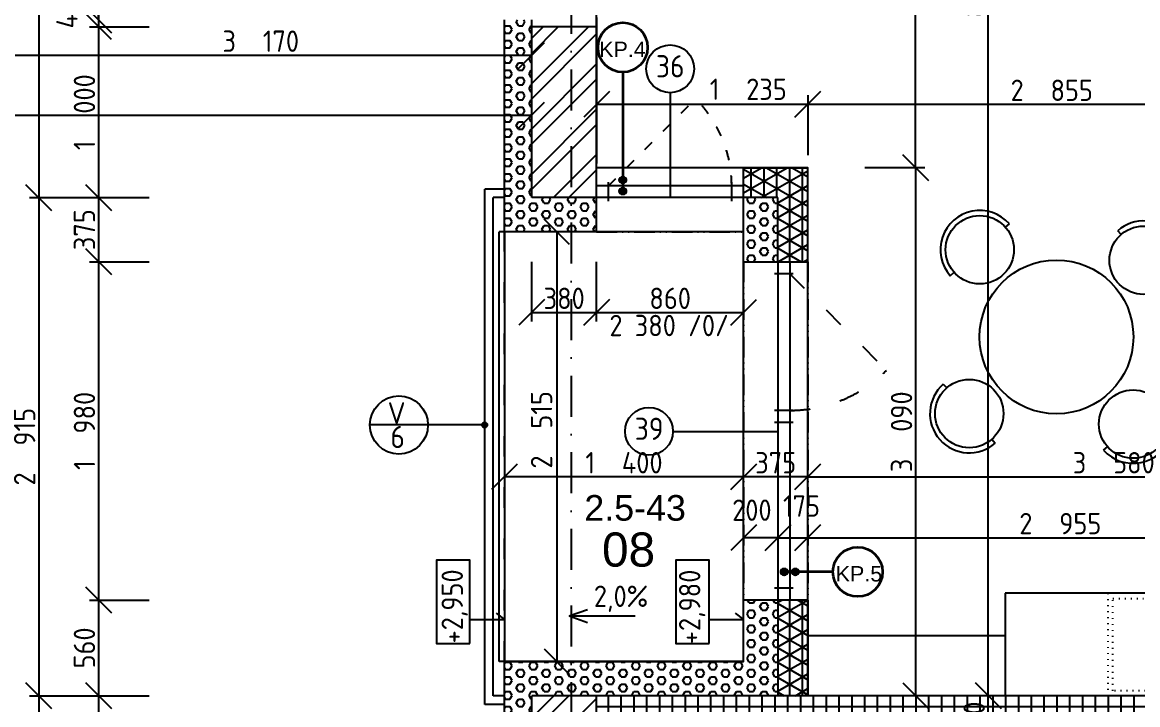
# Model space of a CAD drawing. Extents: x 4511820 to 5180432, y -1526536 to -944957.
# Drawn here: x 5139622 to 5146148, y -1219006 to -1215013 of the extents above; entities that cross this region are included whole.
import ezdxf

# ---------------------------------------------------------------- set-up
doc = ezdxf.new("R2010")
doc.units = 0
doc.header["$MEASUREMENT"] = 0
for name, pattern in [('ACAD_ISO03W100', [30, 12, -18]), ('ACAD_ISO07W100', [3.5, 0.5, -3]), ('ACAD_ISO12W100', [22, 12, -3, 0.5, -3, 0.5, -3]), ('BODKOCIARKOVANA_3', [5.6, 3, -1.3, 0, -1.3])]:
    doc.linetypes.add(name, pattern=pattern)
doc.layers.get('0').update_dxf_attribs({"linetype": 'CONTINUOUS'})
doc.layers.get('Defpoints').update_dxf_attribs({"color": 61, "linetype": 'CONTINUOUS'})
for name, color, linetype in [('KÓTY', 4, 'CONTINUOUS'), ('MÚRY', 1, 'CONTINUOUS'), ('OKNÁ', 143, 'CONTINUOUS'), ('osi', 253, 'CONTINUOUS'), ('Plochy', 41, 'CONTINUOUS'), ('POPIS', 7, 'CONTINUOUS'), ('POZEMOK', 7, 'CONTINUOUS'), ('TENKÁ', 7, 'CONTINUOUS'), ('ZARIADENIE', 47, 'CONTINUOUS'), ('ZARIADENIE1', 145, 'CONTINUOUS'), ('ŠRAFY', 82, 'CONTINUOUS')]:
    doc.layers.add(name, color=color, linetype=linetype)
doc.layers.add('preklady', color=74, linetype='CONTINUOUS', lineweight=35)
doc.styles.add('ARIAL', font='arial.ttf')
doc.styles.add('STYLE1', font='isocp.shx')
doc.dimstyles.new('STANDARD-50', dxfattribs={"dimtxt": 125, "dimasz": 150, "dimexe": 10, "dimexo": 200, "dimgap": 20, "dimtad": 1, "dimdsep": 46, "dimlunit": 6, "dimtxsty": 'STYLE1', "dimblk1": 'OBLIQUE', "dimblk2": 'OBLIQUE', "dimsah": 1, "dimcen": 2.5, "dimse1": 1, "dimse2": 1, "dimadec": 0, "dimazin": 0, "dimtfac": 1, "dimtmove": 1, "dimatfit": 3, "dimldrblk": 'OBLIQUE', "dimfxl": 1, "dimtolj": 1, "dimtzin": 0, "dimarcsym": 0})
pattern_1 = [(45, (584112, 2493.08), (-132.5825215, 132.5825215), []), (45, (584200.39, 2493.08), (-132.5825215, 132.5825215), [])]
pattern_2 = [(90, (584112, -89070.035), (-75, 5e-15), []), (150, (584112, -89070.035), (-37.5, -64.9519053), []), (210, (584112, -89070.035), (37.5, -64.9519053), [])]
pattern_3 = [(0, (0, -89070.035), (0, 43.3012702), [25, -50]), (120, (0, -89070.035), (-37.5, -21.6506351), [25, -50]), (60, (25, -89070.035), (-37.5, 21.6506351), [25, -50])]

# ---------------------------------------------------------------- blocks, each defined once
blk = doc.blocks.new('_OBLIQUE')
at = {"color": 0, "linetype": 'ByBlock'}
blk.add_line((-0.5, -0.5), (0.5, 0.5), dxfattribs=at)
blk = doc.blocks.new('*D13686')
at = {"layer": 'Defpoints', "color": 0}
for p in [(5142602.5, -1213579.2), (5140068.5, -1214999.2), (5142602.5, -1214999.2)]:
    blk.add_point(p, dxfattribs=at)
at = {"layer": 'KÓTY', "color": 0, "lineweight": -2}
blk.add_line((5140068.5, -1213579.2), (5140068.5, -1214999.2), dxfattribs=at)
at = {"layer": 'KÓTY', "color": 0, "linetype": 'ByBlock', "lineweight": -2, "xscale": 150, "yscale": 150, "zscale": 150}
for p, rotation in [((5140068.5, -1213579.2), 90), ((5140068.5, -1214999.2), 270)]:
    blk.add_blockref('_OBLIQUE', p, dxfattribs=dict(at, rotation=rotation))
at = {"layer": 'KÓTY', "color": 0, "insert": (5139986, -1214289.2), "char_height": 125, "attachment_point": 5, "rotation": 90, "style": 'STYLE1'}
blk.add_mtext('\\A1;1ﾠ420', dxfattribs=at)
blk = doc.blocks.new('*D13687')
at = {"layer": 'Defpoints', "color": 0}
for p in [(5140068.5, -1215039.2), (5142602.5, -1214999.2), (5142602.5, -1215039.2)]:
    blk.add_point(p, dxfattribs=at)
at = {"layer": 'KÓTY', "color": 0, "lineweight": -2}
for p, q in [((5140068.5, -1214999.2), (5140068.5, -1214849.2)), ((5140068.5, -1214999.2), (5140068.5, -1215039.2)), ((5140068.5, -1215039.2), (5140068.5, -1215189.2))]:
    blk.add_line(p, q, dxfattribs=at)
at = {"layer": 'KÓTY', "color": 0, "linetype": 'ByBlock', "lineweight": -2, "xscale": 150, "yscale": 150, "zscale": 150}
for p, rotation in [((5140068.5, -1214999.2), 270), ((5140068.5, -1215039.2), 90)]:
    blk.add_blockref('_OBLIQUE', p, dxfattribs=dict(at, rotation=rotation))
at = {"layer": 'KÓTY', "color": 0, "insert": (5139883.5, -1214968.5), "char_height": 125, "attachment_point": 5, "rotation": 90, "style": 'STYLE1'}
blk.add_mtext('\\A1;40', dxfattribs=at)
blk = doc.blocks.new('*D13688')
at = {"layer": 'Defpoints', "color": 0}
for p in [(5142602.5, -1215039.2), (5140068.5, -1216039.2), (5142602.5, -1216039.2)]:
    blk.add_point(p, dxfattribs=at)
at = {"layer": 'KÓTY', "color": 0, "lineweight": -2}
blk.add_line((5140068.5, -1215039.2), (5140068.5, -1216039.2), dxfattribs=at)
at = {"layer": 'KÓTY', "color": 0, "linetype": 'ByBlock', "lineweight": -2, "xscale": 150, "yscale": 150, "zscale": 150}
for p, rotation in [((5140068.5, -1215039.2), 90), ((5140068.5, -1216039.2), 270)]:
    blk.add_blockref('_OBLIQUE', p, dxfattribs=dict(at, rotation=rotation))
at = {"layer": 'KÓTY', "color": 0, "insert": (5139986, -1215539.2), "char_height": 125, "attachment_point": 5, "rotation": 90, "style": 'STYLE1'}
blk.add_mtext('\\A1;1ﾠ000', dxfattribs=at)
blk = doc.blocks.new('*D13690')
at = {"layer": 'Defpoints', "color": 0}
for p in [(5142602.5, -1218954.2), (5140068.5, -1219954.2), (5142602.5, -1219954.2)]:
    blk.add_point(p, dxfattribs=at)
at = {"layer": 'KÓTY', "color": 0, "lineweight": -2}
blk.add_line((5140068.5, -1218954.2), (5140068.5, -1219954.2), dxfattribs=at)
at = {"layer": 'KÓTY', "color": 0, "linetype": 'ByBlock', "lineweight": -2, "xscale": 150, "yscale": 150, "zscale": 150}
for p, rotation in [((5140068.5, -1218954.2), 90), ((5140068.5, -1219954.2), 270)]:
    blk.add_blockref('_OBLIQUE', p, dxfattribs=dict(at, rotation=rotation))
at = {"layer": 'KÓTY', "color": 0, "insert": (5139986, -1219454.2), "char_height": 125, "attachment_point": 5, "rotation": 90, "style": 'STYLE1'}
blk.add_mtext('\\A1;1ﾠ000', dxfattribs=at)
blk = doc.blocks.new('*D13700')
at = {"layer": 'Defpoints', "color": 0}
for p in [(5139082.5, -1212914.2), (5139368.5, -1225624.2), (5142092.5, -1225624.2)]:
    blk.add_point(p, dxfattribs=at)
at = {"layer": 'KÓTY', "color": 0, "lineweight": -2}
blk.add_line((5139368.5, -1212914.2), (5139368.5, -1225624.2), dxfattribs=at)
at = {"layer": 'KÓTY', "color": 0, "linetype": 'ByBlock', "lineweight": -2, "xscale": 150, "yscale": 150, "zscale": 150}
for p, rotation in [((5139368.5, -1212914.2), 90), ((5139368.5, -1225624.2), 270)]:
    blk.add_blockref('_OBLIQUE', p, dxfattribs=dict(at, rotation=rotation))
at = {"layer": 'KÓTY', "color": 0, "insert": (5139286, -1219269.2), "char_height": 125, "attachment_point": 5, "rotation": 90, "style": 'STYLE1'}
blk.add_mtext('\\A1;12ﾠ710', dxfattribs=at)
blk = doc.blocks.new('*D13701')
at = {"layer": 'Defpoints', "color": 0}
for p in [(5142602.5, -1212914.2), (5139718.5, -1216039.2), (5142602.5, -1216039.2)]:
    blk.add_point(p, dxfattribs=at)
at = {"layer": 'KÓTY', "color": 0, "lineweight": -2}
blk.add_line((5139718.5, -1212914.2), (5139718.5, -1216039.2), dxfattribs=at)
at = {"layer": 'KÓTY', "color": 0, "linetype": 'ByBlock', "lineweight": -2, "xscale": 150, "yscale": 150, "zscale": 150}
for p, rotation in [((5139718.5, -1212914.2), 90), ((5139718.5, -1216039.2), 270)]:
    blk.add_blockref('_OBLIQUE', p, dxfattribs=dict(at, rotation=rotation))
at = {"layer": 'KÓTY', "color": 0, "insert": (5139636, -1214476.7), "char_height": 125, "attachment_point": 5, "rotation": 90, "style": 'STYLE1'}
blk.add_mtext('\\A1;3ﾠ125', dxfattribs=at)
blk = doc.blocks.new('*D13702')
at = {"layer": 'Defpoints', "color": 0}
for p in [(5142602.5, -1216039.2), (5139718.5, -1218954.2), (5142602.5, -1218954.2)]:
    blk.add_point(p, dxfattribs=at)
at = {"layer": 'KÓTY', "color": 0, "lineweight": -2}
blk.add_line((5139718.5, -1216039.2), (5139718.5, -1218954.2), dxfattribs=at)
at = {"layer": 'KÓTY', "color": 0, "linetype": 'ByBlock', "lineweight": -2, "xscale": 150, "yscale": 150, "zscale": 150}
for p, rotation in [((5139718.5, -1216039.2), 90), ((5139718.5, -1218954.2), 270)]:
    blk.add_blockref('_OBLIQUE', p, dxfattribs=dict(at, rotation=rotation))
at = {"layer": 'KÓTY', "color": 0, "insert": (5139636, -1217496.7), "char_height": 125, "attachment_point": 5, "rotation": 90, "style": 'STYLE1'}
blk.add_mtext('\\A1;2ﾠ915', dxfattribs=at)
blk = doc.blocks.new('*D13703')
at = {"layer": 'Defpoints', "color": 0}
for p in [(5142602.5, -1218954.2), (5139718.5, -1222454.2), (5142602.5, -1222454.2)]:
    blk.add_point(p, dxfattribs=at)
at = {"layer": 'KÓTY', "color": 0, "lineweight": -2}
blk.add_line((5139718.5, -1218954.2), (5139718.5, -1222454.2), dxfattribs=at)
at = {"layer": 'KÓTY', "color": 0, "linetype": 'ByBlock', "lineweight": -2, "xscale": 150, "yscale": 150, "zscale": 150}
for p, rotation in [((5139718.5, -1218954.2), 90), ((5139718.5, -1222454.2), 270)]:
    blk.add_blockref('_OBLIQUE', p, dxfattribs=dict(at, rotation=rotation))
at = {"layer": 'KÓTY', "color": 0, "insert": (5139636, -1220704.2), "char_height": 125, "attachment_point": 5, "rotation": 90, "style": 'STYLE1'}
blk.add_mtext('\\A1;3ﾠ500', dxfattribs=at)
blk = doc.blocks.new('*D13735')
at = {"layer": 'Defpoints', "color": 0}
for p in [(5109612.5, -1211368.2), (5142602.5, -1212808.2), (5142602.5, -1215556.2)]:
    blk.add_point(p, dxfattribs=at)
at = {"layer": 'KÓTY', "color": 0, "lineweight": -2}
blk.add_line((5109612.5, -1215556.2), (5142602.5, -1215556.2), dxfattribs=at)
at = {"layer": 'KÓTY', "color": 0, "linetype": 'ByBlock', "lineweight": -2, "xscale": 150, "yscale": 150, "zscale": 150, "rotation": 180}
blk.add_blockref('_OBLIQUE', (5109612.5, -1215556.2), dxfattribs=at)
at = {"layer": 'KÓTY', "color": 0, "linetype": 'ByBlock', "lineweight": -2, "xscale": 150, "yscale": 150, "zscale": 150}
blk.add_blockref('_OBLIQUE', (5142602.5, -1215556.2), dxfattribs=at)
at = {"layer": 'KÓTY', "color": 0, "insert": (5126107.5, -1215473.6), "char_height": 125, "attachment_point": 5, "style": 'STYLE1'}
blk.add_mtext('\\A1;32ﾠ990', dxfattribs=at)
blk = doc.blocks.new('*D13739')
at = {"layer": 'Defpoints', "color": 0}
for p in [(5139432.5, -1212618.2), (5142602.5, -1212808.2), (5142602.5, -1215206.2)]:
    blk.add_point(p, dxfattribs=at)
at = {"layer": 'KÓTY', "color": 0, "lineweight": -2}
blk.add_line((5139432.5, -1215206.2), (5142602.5, -1215206.2), dxfattribs=at)
at = {"layer": 'KÓTY', "color": 0, "linetype": 'ByBlock', "lineweight": -2, "xscale": 150, "yscale": 150, "zscale": 150, "rotation": 180}
blk.add_blockref('_OBLIQUE', (5139432.5, -1215206.2), dxfattribs=at)
at = {"layer": 'KÓTY', "color": 0, "linetype": 'ByBlock', "lineweight": -2, "xscale": 150, "yscale": 150, "zscale": 150}
blk.add_blockref('_OBLIQUE', (5142602.5, -1215206.2), dxfattribs=at)
at = {"layer": 'KÓTY', "color": 0, "insert": (5141017.5, -1215123.6), "char_height": 125, "attachment_point": 5, "style": 'STYLE1'}
blk.add_mtext('\\A1;3ﾠ170', dxfattribs=at)
blk = doc.blocks.new('stol kruh')
at = {"layer": 'ZARIADENIE', "ltscale": 0.25}
for p, q in [((4441014, -1342243.9), (4441036.5, -1342224.1)), ((4441690.1, -1342287.3), (4441670.3, -1342264.8)), ((4440690.9, -1342527.6), (4440713.4, -1342507.8)), ((4441974.3, -1342610), (4441954.5, -1342587.5)), ((4440650.1, -1343161.8), (4440670, -1343184.3)), ((4441910.8, -1343263.8), (4441933.3, -1343244)), ((4440934.3, -1343484.5), (4440954.1, -1343507)), ((4441588.1, -1343548), (4441610.6, -1343528.2))]:
    blk.add_line(p, q, dxfattribs=at)
for centre, radius in [((4440863.7, -1342375.8), 200), ((4441822.3, -1342437.4), 200), ((4441312.2, -1342885.9), 450), ((4440802.1, -1343334.4), 200), ((4441760.7, -1343396), 200)]:
    blk.add_circle(centre, radius, dxfattribs=at)
for centre, start, end in [((4440863.7, -1342375.8), 41.28281, 221.28281), ((4441822.3, -1342437.4), 311.3675, 131.3675), ((4440802.1, -1343334.4), 131.3675, 311.3675), ((4441760.7, -1343396), 221.3675, 41.3675)]:
    blk.add_arc(centre, 230, start, end, dxfattribs=at)
blk = doc.blocks.new('*D28410')
at = {"layer": 'Defpoints', "color": 0}
for p in [(5145273.5, -1218954.2), (5145273.5, -1218954.2), (5145273.5, -1219254.2)]:
    blk.add_point(p, dxfattribs=at)
at = {"layer": 'KÓTY', "color": 0, "lineweight": -2}
blk.add_line((5145273.5, -1219254.2), (5145273.5, -1218954.2), dxfattribs=at)
at = {"layer": 'KÓTY', "color": 0, "linetype": 'ByBlock', "lineweight": -2, "xscale": 150, "yscale": 150, "zscale": 150}
for p, rotation in [((5145273.5, -1218954.2), 90), ((5145273.5, -1219254.2), 270)]:
    blk.add_blockref('_OBLIQUE', p, dxfattribs=dict(at, rotation=rotation))
at = {"layer": 'KÓTY', "color": 0, "insert": (5145191, -1219104.2), "char_height": 125, "attachment_point": 5, "rotation": 90, "style": 'STYLE1'}
blk.add_mtext('\\A1;300', dxfattribs=at)
blk = doc.blocks.new('*D28411')
at = {"layer": 'Defpoints', "color": 0}
for p in [(5145273.5, -1210534.2), (5145273.5, -1210534.2), (5145273.5, -1218954.2)]:
    blk.add_point(p, dxfattribs=at)
at = {"layer": 'KÓTY', "color": 0, "lineweight": -2}
blk.add_line((5145273.5, -1218954.2), (5145273.5, -1210534.2), dxfattribs=at)
at = {"layer": 'KÓTY', "color": 0, "linetype": 'ByBlock', "lineweight": -2, "xscale": 150, "yscale": 150, "zscale": 150}
for p, rotation in [((5145273.5, -1210534.2), 90), ((5145273.5, -1218954.2), 270)]:
    blk.add_blockref('_OBLIQUE', p, dxfattribs=dict(at, rotation=rotation))
at = {"layer": 'KÓTY', "color": 0, "insert": (5145191, -1214744.2), "char_height": 125, "attachment_point": 5, "rotation": 90, "style": 'STYLE1'}
blk.add_mtext('\\A1;8ﾠ420', dxfattribs=at)
blk = doc.blocks.new('*D28412')
at = {"layer": 'Defpoints', "color": 0}
for p in [(5144217.5, -1215864.2), (5144217.5, -1218954.2), (5144848.5, -1218954.2)]:
    blk.add_point(p, dxfattribs=at)
at = {"layer": 'KÓTY', "color": 0, "lineweight": -2}
blk.add_line((5144848.5, -1215864.2), (5144848.5, -1218954.2), dxfattribs=at)
at = {"layer": 'KÓTY', "color": 0, "linetype": 'ByBlock', "lineweight": -2, "xscale": 150, "yscale": 150, "zscale": 150}
for p, rotation in [((5144848.5, -1215864.2), 90), ((5144848.5, -1218954.2), 270)]:
    blk.add_blockref('_OBLIQUE', p, dxfattribs=dict(at, rotation=rotation))
at = {"layer": 'KÓTY', "color": 0, "insert": (5144766, -1217409.2), "char_height": 125, "attachment_point": 5, "rotation": 90, "style": 'STYLE1'}
blk.add_mtext('\\A1;3ﾠ090', dxfattribs=at)
blk = doc.blocks.new('*D28430')
at = {"layer": 'Defpoints', "color": 0}
for p in [(5144217.5, -1212834.2), (5144848.5, -1212834.2), (5144217.5, -1215864.2)]:
    blk.add_point(p, dxfattribs=at)
at = {"layer": 'KÓTY', "color": 0, "lineweight": -2}
blk.add_line((5144848.5, -1215864.2), (5144848.5, -1212834.2), dxfattribs=at)
at = {"layer": 'KÓTY', "color": 0, "linetype": 'ByBlock', "lineweight": -2, "xscale": 150, "yscale": 150, "zscale": 150}
for p, rotation in [((5144848.5, -1212834.2), 90), ((5144848.5, -1215864.2), 270)]:
    blk.add_blockref('_OBLIQUE', p, dxfattribs=dict(at, rotation=rotation))
at = {"layer": 'KÓTY', "color": 0, "insert": (5144766, -1214349.2), "char_height": 125, "attachment_point": 5, "rotation": 90, "style": 'STYLE1'}
blk.add_mtext('\\A1;3ﾠ030', dxfattribs=at)
blk = doc.blocks.new('*D28558')
at = {"layer": 'Defpoints', "color": 0}
for p in [(5144217.5, -1218029), (5144042.5, -1218954.2), (5144217.5, -1218954.2)]:
    blk.add_point(p, dxfattribs=at)
at = {"layer": 'KÓTY', "color": 0, "lineweight": -2}
blk.add_line((5144042.5, -1218029), (5144217.5, -1218029), dxfattribs=at)
at = {"layer": 'KÓTY', "color": 0, "linetype": 'ByBlock', "lineweight": -2, "xscale": 150, "yscale": 150, "zscale": 150, "rotation": 180}
blk.add_blockref('_OBLIQUE', (5144042.5, -1218029), dxfattribs=at)
at = {"layer": 'KÓTY', "color": 0, "linetype": 'ByBlock', "lineweight": -2, "xscale": 150, "yscale": 150, "zscale": 150}
blk.add_blockref('_OBLIQUE', (5144217.5, -1218029), dxfattribs=at)
at = {"layer": 'KÓTY', "color": 0, "insert": (5144180.8, -1217844), "char_height": 125, "attachment_point": 5, "style": 'STYLE1'}
blk.add_mtext('\\A1;175', dxfattribs=at)
blk = doc.blocks.new('*D28559')
at = {"layer": 'Defpoints', "color": 0}
for p in [(5147172.5, -1218029), (5147172.5, -1218354.2), (5144217.5, -1218954.2)]:
    blk.add_point(p, dxfattribs=at)
at = {"layer": 'KÓTY', "color": 0, "lineweight": -2}
blk.add_line((5144217.5, -1218029), (5147172.5, -1218029), dxfattribs=at)
at = {"layer": 'KÓTY', "color": 0, "linetype": 'ByBlock', "lineweight": -2, "xscale": 150, "yscale": 150, "zscale": 150, "rotation": 180}
blk.add_blockref('_OBLIQUE', (5144217.5, -1218029), dxfattribs=at)
at = {"layer": 'KÓTY', "color": 0, "linetype": 'ByBlock', "lineweight": -2, "xscale": 150, "yscale": 150, "zscale": 150}
blk.add_blockref('_OBLIQUE', (5147172.5, -1218029), dxfattribs=at)
at = {"layer": 'KÓTY', "color": 0, "insert": (5145695, -1217946.5), "char_height": 125, "attachment_point": 5, "style": 'STYLE1'}
blk.add_mtext('\\A1;2ﾠ955', dxfattribs=at)
blk = doc.blocks.new('*D28574')
at = {"layer": 'Defpoints', "color": 0}
for p in [(5144217.5, -1215493.5), (5144217.5, -1215839.2), (5147072.5, -1215839.2)]:
    blk.add_point(p, dxfattribs=at)
at = {"layer": 'KÓTY', "color": 0, "lineweight": -2}
blk.add_line((5147072.5, -1215493.5), (5144217.5, -1215493.5), dxfattribs=at)
at = {"layer": 'KÓTY', "color": 0, "linetype": 'ByBlock', "lineweight": -2, "xscale": 150, "yscale": 150, "zscale": 150, "rotation": 180}
blk.add_blockref('_OBLIQUE', (5144217.5, -1215493.5), dxfattribs=at)
at = {"layer": 'KÓTY', "color": 0, "linetype": 'ByBlock', "lineweight": -2, "xscale": 150, "yscale": 150, "zscale": 150}
blk.add_blockref('_OBLIQUE', (5147072.5, -1215493.5), dxfattribs=at)
at = {"layer": 'KÓTY', "color": 0, "insert": (5145645, -1215411), "char_height": 125, "attachment_point": 5, "style": 'STYLE1'}
blk.add_mtext('\\A1;2ﾠ855', dxfattribs=at)
blk = doc.blocks.new('*D28575')
at = {"layer": 'Defpoints', "color": 0}
for p in [(5142982.5, -1215493.5), (5142982.5, -1215864.2), (5144217.5, -1215864.2)]:
    blk.add_point(p, dxfattribs=at)
at = {"layer": 'KÓTY', "color": 0, "lineweight": -2}
blk.add_line((5144217.5, -1215493.5), (5142982.5, -1215493.5), dxfattribs=at)
at = {"layer": 'KÓTY', "color": 0, "linetype": 'ByBlock', "lineweight": -2, "xscale": 150, "yscale": 150, "zscale": 150, "rotation": 180}
blk.add_blockref('_OBLIQUE', (5142982.5, -1215493.5), dxfattribs=at)
at = {"layer": 'KÓTY', "color": 0, "linetype": 'ByBlock', "lineweight": -2, "xscale": 150, "yscale": 150, "zscale": 150}
blk.add_blockref('_OBLIQUE', (5144217.5, -1215493.5), dxfattribs=at)
at = {"layer": 'KÓTY', "color": 0, "insert": (5143869.5, -1215405), "char_height": 125, "attachment_point": 5, "style": 'STYLE1'}
blk.add_mtext('\\A1;1ﾠ235', dxfattribs=at)
blk = doc.blocks.new('*D28579')
at = {"layer": 'Defpoints', "color": 0}
for p in [(5147797.5, -1217673), (5147797.5, -1218354.2), (5144217.5, -1218394.2)]:
    blk.add_point(p, dxfattribs=at)
at = {"layer": 'KÓTY', "color": 0, "lineweight": -2}
blk.add_line((5144217.5, -1217673), (5147797.5, -1217673), dxfattribs=at)
at = {"layer": 'KÓTY', "color": 0, "linetype": 'ByBlock', "lineweight": -2, "xscale": 150, "yscale": 150, "zscale": 150, "rotation": 180}
blk.add_blockref('_OBLIQUE', (5144217.5, -1217673), dxfattribs=at)
at = {"layer": 'KÓTY', "color": 0, "linetype": 'ByBlock', "lineweight": -2, "xscale": 150, "yscale": 150, "zscale": 150}
blk.add_blockref('_OBLIQUE', (5147797.5, -1217673), dxfattribs=at)
at = {"layer": 'KÓTY', "color": 0, "insert": (5146007.5, -1217590.5), "char_height": 125, "attachment_point": 5, "style": 'STYLE1'}
blk.add_mtext('\\A1;3ﾠ580', dxfattribs=at)
blk = doc.blocks.new('*D28580')
at = {"layer": 'Defpoints', "color": 0}
for p in [(5143842.5, -1217673), (5143842.5, -1217673), (5144217.5, -1217673)]:
    blk.add_point(p, dxfattribs=at)
at = {"layer": 'KÓTY', "color": 0, "lineweight": -2}
blk.add_line((5144217.5, -1217673), (5143842.5, -1217673), dxfattribs=at)
at = {"layer": 'KÓTY', "color": 0, "linetype": 'ByBlock', "lineweight": -2, "xscale": 150, "yscale": 150, "zscale": 150, "rotation": 180}
blk.add_blockref('_OBLIQUE', (5143842.5, -1217673), dxfattribs=at)
at = {"layer": 'KÓTY', "color": 0, "linetype": 'ByBlock', "lineweight": -2, "xscale": 150, "yscale": 150, "zscale": 150}
blk.add_blockref('_OBLIQUE', (5144217.5, -1217673), dxfattribs=at)
at = {"layer": 'KÓTY', "color": 0, "insert": (5144030, -1217590.5), "char_height": 125, "attachment_point": 5, "style": 'STYLE1'}
blk.add_mtext('\\A1;375', dxfattribs=at)
blk = doc.blocks.new('*D28581')
at = {"layer": 'Defpoints', "color": 0}
for p in [(5142442.5, -1217673), (5142442.5, -1217673), (5143842.5, -1217673)]:
    blk.add_point(p, dxfattribs=at)
at = {"layer": 'KÓTY', "color": 0, "lineweight": -2}
blk.add_line((5143842.5, -1217673), (5142442.5, -1217673), dxfattribs=at)
at = {"layer": 'KÓTY', "color": 0, "linetype": 'ByBlock', "lineweight": -2, "xscale": 150, "yscale": 150, "zscale": 150, "rotation": 180}
blk.add_blockref('_OBLIQUE', (5142442.5, -1217673), dxfattribs=at)
at = {"layer": 'KÓTY', "color": 0, "linetype": 'ByBlock', "lineweight": -2, "xscale": 150, "yscale": 150, "zscale": 150}
blk.add_blockref('_OBLIQUE', (5143842.5, -1217673), dxfattribs=at)
at = {"layer": 'KÓTY', "color": 0, "insert": (5143142.5, -1217590.5), "char_height": 125, "attachment_point": 5, "style": 'STYLE1'}
blk.add_mtext('\\A1;1ﾠ400', dxfattribs=at)
blk = doc.blocks.new('*D28582')
at = {"layer": 'Defpoints', "color": 0}
for p in [(5142712.5, -1216239.2), (5142712.5, -1218754.2), (5142749.5, -1218754.2)]:
    blk.add_point(p, dxfattribs=at)
at = {"layer": 'KÓTY', "color": 0, "lineweight": -2}
blk.add_line((5142749.5, -1216239.2), (5142749.5, -1218754.2), dxfattribs=at)
at = {"layer": 'KÓTY', "color": 0, "linetype": 'ByBlock', "lineweight": -2, "xscale": 150, "yscale": 150, "zscale": 150}
for p, rotation in [((5142749.5, -1216239.2), 90), ((5142749.5, -1218754.2), 270)]:
    blk.add_blockref('_OBLIQUE', p, dxfattribs=dict(at, rotation=rotation))
at = {"layer": 'KÓTY', "color": 0, "insert": (5142660, -1217398), "char_height": 125, "attachment_point": 5, "rotation": 90, "style": 'STYLE1'}
blk.add_mtext('\\A1;2ﾠ515', dxfattribs=at)
blk = doc.blocks.new('*D28583')
at = {"layer": 'Defpoints', "color": 0}
for p in [(5143842.5, -1218029), (5143842.5, -1218029), (5144042.5, -1218029)]:
    blk.add_point(p, dxfattribs=at)
at = {"layer": 'KÓTY', "color": 0, "lineweight": -2}
blk.add_line((5144042.5, -1218029), (5143842.5, -1218029), dxfattribs=at)
at = {"layer": 'KÓTY', "color": 0, "linetype": 'ByBlock', "lineweight": -2, "xscale": 150, "yscale": 150, "zscale": 150, "rotation": 180}
blk.add_blockref('_OBLIQUE', (5143842.5, -1218029), dxfattribs=at)
at = {"layer": 'KÓTY', "color": 0, "linetype": 'ByBlock', "lineweight": -2, "xscale": 150, "yscale": 150, "zscale": 150}
blk.add_blockref('_OBLIQUE', (5144042.5, -1218029), dxfattribs=at)
at = {"layer": 'KÓTY', "color": 0, "insert": (5143890.5, -1217868), "char_height": 125, "attachment_point": 5, "style": 'STYLE1'}
blk.add_mtext('\\A1;200', dxfattribs=at)
blk = doc.blocks.new('*D28620')
at = {"layer": 'Defpoints', "color": 0}
for p in [(5142602.5, -1216039.2), (5142982.5, -1216039.2), (5142982.5, -1216711)]:
    blk.add_point(p, dxfattribs=at)
at = {"layer": 'KÓTY', "color": 0, "lineweight": -2}
blk.add_line((5142602.5, -1216711), (5142982.5, -1216711), dxfattribs=at)
at = {"layer": 'KÓTY', "color": 0, "linetype": 'ByBlock', "lineweight": -2, "xscale": 150, "yscale": 150, "zscale": 150, "rotation": 180}
blk.add_blockref('_OBLIQUE', (5142602.5, -1216711), dxfattribs=at)
at = {"layer": 'KÓTY', "color": 0, "linetype": 'ByBlock', "lineweight": -2, "xscale": 150, "yscale": 150, "zscale": 150}
blk.add_blockref('_OBLIQUE', (5142982.5, -1216711), dxfattribs=at)
at = {"layer": 'KÓTY', "color": 0, "insert": (5142792.5, -1216628.5), "char_height": 125, "attachment_point": 5, "style": 'STYLE1'}
blk.add_mtext('\\A1;380', dxfattribs=at)
blk = doc.blocks.new('*D28621')
at = {"layer": 'Defpoints', "color": 0}
for p in [(5142982.5, -1216239.2), (5143842.5, -1216239.2), (5143842.5, -1216711)]:
    blk.add_point(p, dxfattribs=at)
at = {"layer": 'KÓTY', "color": 0, "lineweight": -2}
blk.add_line((5142982.5, -1216711), (5143842.5, -1216711), dxfattribs=at)
at = {"layer": 'KÓTY', "color": 0, "linetype": 'ByBlock', "lineweight": -2, "xscale": 150, "yscale": 150, "zscale": 150, "rotation": 180}
blk.add_blockref('_OBLIQUE', (5142982.5, -1216711), dxfattribs=at)
at = {"layer": 'KÓTY', "color": 0, "linetype": 'ByBlock', "lineweight": -2, "xscale": 150, "yscale": 150, "zscale": 150}
blk.add_blockref('_OBLIQUE', (5143842.5, -1216711), dxfattribs=at)
at = {"layer": 'KÓTY', "color": 0, "insert": (5143412.5, -1216628.5), "char_height": 125, "attachment_point": 5, "style": 'STYLE1'}
blk.add_mtext('\\A1;860', dxfattribs=at)
blk = doc.blocks.new('*D47175')
at = {"layer": 'Defpoints', "color": 0}
for p in [(5144042.5, -1216039.2), (5140068.5, -1216414.2), (5144030, -1216414.2)]:
    blk.add_point(p, dxfattribs=at)
at = {"layer": 'KÓTY', "color": 0, "lineweight": -2}
blk.add_line((5140068.5, -1216039.2), (5140068.5, -1216414.2), dxfattribs=at)
at = {"layer": 'KÓTY', "color": 0, "linetype": 'ByBlock', "lineweight": -2, "xscale": 150, "yscale": 150, "zscale": 150}
for p, rotation in [((5140068.5, -1216039.2), 90), ((5140068.5, -1216414.2), 270)]:
    blk.add_blockref('_OBLIQUE', p, dxfattribs=dict(at, rotation=rotation))
at = {"layer": 'KÓTY', "color": 0, "insert": (5139986, -1216226.7), "char_height": 125, "attachment_point": 5, "rotation": 90, "style": 'STYLE1'}
blk.add_mtext('\\A1;375', dxfattribs=at)
blk = doc.blocks.new('*D47176')
at = {"layer": 'Defpoints', "color": 0}
for p in [(5143842.5, -1216414.2), (5140068.5, -1218394.2), (5143842.5, -1218394.2)]:
    blk.add_point(p, dxfattribs=at)
at = {"layer": 'KÓTY', "color": 0, "lineweight": -2}
blk.add_line((5140068.5, -1216414.2), (5140068.5, -1218394.2), dxfattribs=at)
at = {"layer": 'KÓTY', "color": 0, "linetype": 'ByBlock', "lineweight": -2, "xscale": 150, "yscale": 150, "zscale": 150}
for p, rotation in [((5140068.5, -1216414.2), 90), ((5140068.5, -1218394.2), 270)]:
    blk.add_blockref('_OBLIQUE', p, dxfattribs=dict(at, rotation=rotation))
at = {"layer": 'KÓTY', "color": 0, "insert": (5139986, -1217404.2), "char_height": 125, "attachment_point": 5, "rotation": 90, "style": 'STYLE1'}
blk.add_mtext('\\A1;1ﾠ980', dxfattribs=at)
blk = doc.blocks.new('*D47177')
at = {"layer": 'Defpoints', "color": 0}
for p in [(5144042.5, -1218394.2), (5140068.5, -1218954.2), (5144042.5, -1218954.2)]:
    blk.add_point(p, dxfattribs=at)
at = {"layer": 'KÓTY', "color": 0, "lineweight": -2}
blk.add_line((5140068.5, -1218394.2), (5140068.5, -1218954.2), dxfattribs=at)
at = {"layer": 'KÓTY', "color": 0, "linetype": 'ByBlock', "lineweight": -2, "xscale": 150, "yscale": 150, "zscale": 150}
for p, rotation in [((5140068.5, -1218394.2), 90), ((5140068.5, -1218954.2), 270)]:
    blk.add_blockref('_OBLIQUE', p, dxfattribs=dict(at, rotation=rotation))
at = {"layer": 'KÓTY', "color": 0, "insert": (5139986, -1218674.2), "char_height": 125, "attachment_point": 5, "rotation": 90, "style": 'STYLE1'}
blk.add_mtext('\\A1;560', dxfattribs=at)

msp = doc.modelspace()

# ---------------------------------------------------------------- hatches: boundary and pattern name
at = {"layer": 'preklady'}
h = msp.add_hatch(color=256, dxfattribs=at)
h.dxf.hatch_style = 1
h.paths.add_polyline_path([(5143154, -1215936.035, 1), (5143117, -1215936.035, 1)])
h = msp.add_hatch(color=256, dxfattribs=at)
h.dxf.hatch_style = 1
h.paths.add_polyline_path([(5143154, -1216001.035, 1), (5143117, -1216001.035, 1)])
h = msp.add_hatch(color=256, dxfattribs=at)
h.dxf.hatch_style = 1
h.paths.add_polyline_path([(5144079.596, -1218247.551, 1), (5144079.596, -1218210.551, 1)])
h = msp.add_hatch(color=256, dxfattribs=at)
h.dxf.hatch_style = 1
h.paths.add_polyline_path([(5144144.596, -1218247.551, 1), (5144144.596, -1218210.551, 1)])
at = {"layer": 'TENKÁ'}
h = msp.add_hatch(color=256, dxfattribs=at)
h.dxf.hatch_style = 1
h.paths.add_polyline_path([(5142312.5, -1217369.532, 2.41421356), (5142327.5, -1217354.532, 0.41421356)])
at = {"layer": 'ŠRAFY'}
h = msp.add_hatch(dxfattribs=at)
h.set_pattern_fill('HEX', color=256, scale=200)
h.set_pattern_definition(pattern_3)
h.paths.add_polyline_path([(5142442.5, -1214999.226), (5142442.5, -1215989.226), (5142442.5, -1216039.226), (5142442.5, -1216239.226), (5142982.5, -1216239.226), (5142982.5, -1216039.226), (5142602.5, -1216039.226), (5142602.5, -1215039.226), (5142602.5, -1214999.226)])
h = msp.add_hatch(dxfattribs=at)
h.set_pattern_fill('ANSI32', color=256, scale=500)
h.set_pattern_definition(pattern_1)
h.paths.add_polyline_path([(5142602.5, -1215039.226), (5142602.5, -1216039.226), (5142982.5, -1216039.226), (5142982.5, -1215969.226), (5142982.5, -1215864.226), (5142982.5, -1215839.226), (5142982.5, -1215039.226)])
at = {"layer": 'ŠRAFY', "ltscale": 0.25}
h = msp.add_hatch(dxfattribs=at)
h.set_pattern_fill('NET3', color=256, scale=600, angle=90)
h.set_pattern_definition(pattern_2)
h.paths.add_polyline_path([(5144217.5, -1216414.226), (5144217.5, -1215864.226), (5143842.5, -1215864.226), (5143842.5, -1216039.226), (5144042.5, -1216039.226), (5144042.5, -1216414.226)])
at = {"layer": 'ŠRAFY'}
h = msp.add_hatch(dxfattribs=at)
h.set_pattern_fill('HEX', color=256, scale=200)
h.set_pattern_definition(pattern_3)
h.paths.add_polyline_path([(5143842.5, -1216239.226), (5143842.5, -1216414.226), (5144042.5, -1216414.226), (5144042.5, -1216039.226), (5143842.5, -1216039.226)])
h = msp.add_hatch(dxfattribs=at)
h.set_pattern_fill('HEX', color=256, scale=200)
h.set_pattern_definition(pattern_3)
h.paths.add_polyline_path([(5142442.5, -1218954.226), (5142442.5, -1219004.226), (5142442.5, -1219994.226), (5142602.5, -1219994.226), (5142602.5, -1219954.226), (5142602.5, -1218954.226), (5142982.5, -1218954.226), (5144042.5, -1218954.226), (5144042.5, -1218394.226), (5143842.5, -1218394.226), (5143842.5, -1218507.581), (5143842.5, -1218754.226), (5142442.5, -1218754.226)])
at = {"layer": 'ŠRAFY', "ltscale": 0.25}
h = msp.add_hatch(dxfattribs=at)
h.set_pattern_fill('NET3', color=256, scale=600, angle=90)
h.set_pattern_definition(pattern_2)
h.paths.add_polyline_path([(5144042.5, -1218954.226), (5144217.5, -1218954.226), (5144217.5, -1218604.226), (5144217.5, -1218394.226), (5144112.5, -1218394.226), (5144042.5, -1218394.226)])
at = {"layer": 'ŠRAFY'}
h = msp.add_hatch(dxfattribs=at)
h.set_pattern_fill('ANSI32', color=256, scale=500)
h.set_pattern_definition(pattern_1)
h.paths.add_polyline_path([(5142602.5, -1219954.226), (5142982.5, -1219954.226), (5142982.5, -1219254.226), (5142982.5, -1218954.226), (5142602.5, -1218954.226)])
at = {"layer": 'ŠRAFY', "ltscale": 0.25}
h = msp.add_hatch(dxfattribs=at)
h.set_pattern_fill('ANSI37', color=256, scale=600, angle=45)
h.set_pattern_definition([(90, (-3307273.674, 579782.7), (-75, 1e-14), []), (180, (-3307273.674, 579782.7), (-1e-14, -75), [])])
h.paths.add_polyline_path([(5142982.5, -1219254.226), (5148272.5, -1219254.226), (5148387.5, -1219254.226), (5150612.5, -1219254.226), (5150637.5, -1219254.226), (5150752.5, -1219254.226), (5151752.5, -1219254.226), (5151867.5, -1219254.226), (5152437.5, -1219254.226), (5152467.5, -1219254.226), (5155902.5, -1219254.226), (5155902.5, -1218954.226), (5152117.5, -1218954.226), (5152087.5, -1218954.226), (5151517.5, -1218954.226), (5151402.5, -1218954.226), (5149177.5, -1218954.226), (5149152.5, -1218954.226), (5149037.5, -1218954.226), (5147287.5, -1218954.226), (5147172.5, -1218954.226), (5146572.5, -1218954.226), (5145972.5, -1218954.226), (5145372.5, -1218954.226), (5144217.5, -1218954.226), (5144042.5, -1218954.226), (5142982.5, -1218954.226)])

# ---------------------------------------------------------------- linework, layer by layer
at = {"layer": 'KÓTY', "ltscale": 25}
for p, q in [((5140015.097, -1215039.226), (5140365.097, -1215039.226)), ((5139665.097, -1216039.226), (5140015.097, -1216039.226)), ((5140015.097, -1216039.226), (5140365.097, -1216039.226)), ((5142602.5, -1216764.438), (5142602.5, -1216414.438)), ((5142982.5, -1216764.438), (5142982.5, -1216414.438)), ((5139665.097, -1218954.226), (5140015.097, -1218954.226)), ((5140015.097, -1218954.226), (5140365.097, -1218954.226))]:
    msp.add_line(p, q, dxfattribs=at)
at = {"layer": 'KÓTY', "ltscale": 0.25}
for p, q in [((5144217.5, -1215440.132), (5144217.5, -1215790.132)), ((5144901.903, -1215864.226), (5144551.903, -1215864.226))]:
    msp.add_line(p, q, dxfattribs=at)
at = {"layer": 'KÓTY'}
for p, q in [((5140015.097, -1216414.226), (5140365.097, -1216414.226)), ((5140015.097, -1218394.226), (5140365.097, -1218394.226))]:
    msp.add_line(p, q, dxfattribs=at)
at = {"layer": 'MÚRY'}
for p, q in [((5142442.5, -1216239.226), (5142442.5, -1214999.226)), ((5142982.5, -1214984.226), (5142982.5, -1215839.226)), ((5142982.5, -1216239.226), (5142982.5, -1214984.226)), ((5143842.5, -1216414.226), (5143842.5, -1215864.226)), ((5143842.5, -1215864.226), (5144217.5, -1215864.226)), ((5144217.5, -1216414.226), (5144217.5, -1215864.226)), ((5142982.5, -1216239.226), (5142442.5, -1216239.226)), ((5143842.5, -1216414.226), (5144217.5, -1216414.226)), ((5143842.5, -1218754.226), (5143842.5, -1218394.226)), ((5144217.5, -1218394.226), (5144217.5, -1218954.226)), ((5143842.5, -1218754.226), (5142442.5, -1218754.226)), ((5142442.5, -1219994.226), (5142442.5, -1218754.226))]:
    msp.add_line(p, q, dxfattribs=at)
at = {"layer": 'MÚRY', "ltscale": 0.25}
for p, q in [((5144217.5, -1218394.226), (5143842.5, -1218394.226)), ((5147172.5, -1218954.226), (5144217.5, -1218954.226))]:
    msp.add_line(p, q, dxfattribs=at)
at = {"layer": 'OKNÁ', "ltscale": 0.25}
for p, q in [((5143412.5, -1215425.372), (5143412.5, -1216039.226)), ((5143052.5, -1216059.226), (5143052.5, -1215949.226)), ((5143772.5, -1216059.226), (5143772.5, -1215949.226)), ((5143842.5, -1215969.226), (5142982.5, -1215969.226)), ((5143842.5, -1216039.226), (5142982.5, -1216039.226)), ((5144042.5, -1216414.226), (5144042.5, -1218394.226)), ((5144112.5, -1216414.226), (5144112.5, -1218394.226)), ((5144132.5, -1216484.226), (5144022.5, -1216484.226)), ((5144132.5, -1217284.226), (5144022.5, -1217284.226)), ((5144132.5, -1217354.226), (5144022.5, -1217354.226)), ((5143428.646, -1217406.726), (5144042.5, -1217406.726)), ((5144132.5, -1218324.226), (5144022.5, -1218324.226))]:
    msp.add_line(p, q, dxfattribs=at)
at = {"layer": 'OKNÁ', "linetype": 'ACAD_ISO03W100', "ltscale": 5}
msp.add_line((5143052.5, -1215969.226), (5143561.617, -1215460.109), dxfattribs=at)
at = {"layer": 'OKNÁ', "linetype": 'ACAD_ISO03W100', "ltscale": 10}
msp.add_line((5144112.5, -1216484.226), (5144678.185, -1217049.912), dxfattribs=at)
at = {"layer": 'OKNÁ', "ltscale": 0.25}
for centre in [(5143412.5, -1215285.372), (5143288.646, -1217406.726)]:
    msp.add_circle(centre, 140, dxfattribs=at)
at = {"layer": 'OKNÁ', "linetype": 'ACAD_ISO03W100', "ltscale": 5}
msp.add_arc((5143052.5, -1215969.226), 720, 0, 45, dxfattribs=at)
at = {"layer": 'OKNÁ', "linetype": 'ACAD_ISO03W100', "ltscale": 10}
msp.add_arc((5144112.5, -1216484.226), 800, 270, 315, dxfattribs=at)
at = {"layer": 'osi', "linetype": 'BODKOCIARKOVANA_3', "ltscale": 80}
msp.add_line((5142832.5, -1198261.132), (5142832.5, -1230189.035), dxfattribs=at)
at = {"layer": 'Plochy'}
for points in [[(5142982.5, -1210534.226), (5147232.5, -1210534.226), (5147232.5, -1215839.226), (5147072.5, -1215839.226), (5147072.5, -1215954.226), (5147797.5, -1215954.226), (5147797.5, -1218354.226), (5147172.5, -1218354.226), (5147172.5, -1218954.226), (5144217.5, -1218954.226), (5144217.5, -1215864.226), (5142982.5, -1215864.226)], [(5143842.5, -1216239.226), (5142442.5, -1216239.226), (5142442.5, -1218754.226), (5143842.5, -1218754.226)]]:
    msp.add_lwpolyline(points, close=True, dxfattribs=at)
at = {"layer": 'POZEMOK'}
for p, q in [((5142327.5, -1219004.226), (5142327.5, -1215989.226)), ((5142442.5, -1215989.226), (5142327.5, -1215989.226)), ((5142377.5, -1218954.226), (5142377.5, -1216039.226)), ((5142442.5, -1216039.226), (5142377.5, -1216039.226)), ((5142442.5, -1218954.226), (5142377.5, -1218954.226)), ((5142442.5, -1219004.226), (5142327.5, -1219004.226))]:
    msp.add_line(p, q, dxfattribs=at)
at = {"layer": 'preklady'}
for p, q in [((5143135.5, -1215305.226), (5143135.5, -1215982.535)), ((5144364.904, -1218229.051), (5144098.096, -1218229.051))]:
    msp.add_line(p, q, dxfattribs=at)
at = {"layer": 'preklady', "ltscale": 0.25}
for centre in [(5143135.5, -1215160.226), (5144509.904, -1218229.051)]:
    msp.add_circle(centre, 145, dxfattribs=at)
at = {"layer": 'preklady'}
for centre in [(5143135.5, -1215936.035), (5143135.5, -1216001.035), (5144079.596, -1218229.051), (5144144.596, -1218229.051)]:
    msp.add_circle(centre, 18.5, dxfattribs=at)
at = {"layer": 'TENKÁ'}
for p, q in [((5142602.5, -1216039.226), (5142602.5, -1214999.226)), ((5142982.5, -1215039.226), (5142602.5, -1215039.226)), ((5142982.5, -1216039.226), (5142602.5, -1216039.226)), ((5144042.5, -1216039.226), (5143842.5, -1216039.226)), ((5144042.5, -1216414.226), (5144042.5, -1216039.226)), ((5144042.5, -1218394.226), (5144042.5, -1218954.226)), ((5142393.691, -1218470.226), (5142442.5, -1218507.581)), ((5142928.711, -1218451.498), (5142821.511, -1218489.098)), ((5143207.511, -1218489.098), (5142821.511, -1218489.098)), ((5142928.711, -1218526.698), (5142821.511, -1218489.098)), ((5143793.691, -1218470.226), (5143842.5, -1218507.581)), ((5142241, -1218507.581), (5142442.5, -1218507.581)), ((5143641, -1218507.581), (5143842.5, -1218507.581)), ((5144042.5, -1218954.226), (5142602.5, -1218954.226)), ((5142602.5, -1219994.226), (5142602.5, -1218954.226)), ((5142982.5, -1219254.226), (5142982.5, -1218954.226)), ((5144217.5, -1218954.226), (5144042.5, -1218954.226))]:
    msp.add_line(p, q, dxfattribs=at)
at = {"layer": 'TENKÁ', "linetype": 'ACAD_ISO12W100', "ltscale": 10}
for p, q in [((5143842.5, -1215864.226), (5142982.5, -1215864.226)), ((5142982.5, -1216239.226), (5143842.5, -1216239.226)), ((5143842.5, -1216414.226), (5143842.5, -1218394.226)), ((5144217.5, -1216414.226), (5144217.5, -1218394.226))]:
    msp.add_line(p, q, dxfattribs=at)
at = {"layer": 'TENKÁ', "ltscale": 0.25}
for p, q in [((5142412.5, -1218754.226), (5142412.5, -1216239.226)), ((5142442.5, -1216239.226), (5142412.5, -1216239.226)), ((5141995.597, -1217369.532), (5141655.597, -1217369.532)), ((5142327.5, -1217369.532), (5141995.597, -1217369.532)), ((5142442.5, -1218754.226), (5142412.5, -1218754.226))]:
    msp.add_line(p, q, dxfattribs=at)
at = {"layer": 'TENKÁ', "linetype": 'ACAD_ISO03W100', "ltscale": 10}
msp.add_line((5142442.5, -1218754.226), (5142442.5, -1216239.226), dxfattribs=at)
at = {"layer": 'TENKÁ'}
for points in [[(5142241, -1218648.889), (5142241, -1218161.274), (5142045.601, -1218161.274), (5142045.601, -1218648.889)], [(5143641, -1218648.889), (5143641, -1218161.274), (5143445.601, -1218161.274), (5143445.601, -1218648.889)]]:
    msp.add_lwpolyline(points, close=True, dxfattribs=at)
at = {"layer": 'TENKÁ', "ltscale": 0.25}
msp.add_circle((5141825.597, -1217369.532), 170, dxfattribs=at)
at = {"layer": 'TENKÁ'}
msp.add_circle((5142327.5, -1217369.532), 15, dxfattribs=at)
at = {"layer": 'ZARIADENIE1', "color": 8, "ltscale": 0.25}
for p, q in [((5147172.5, -1218354.226), (5145372.5, -1218354.226)), ((5145372.5, -1218354.226), (5145372.5, -1218954.226)), ((5145372.5, -1218604.226), (5144217.5, -1218604.226))]:
    msp.add_line(p, q, dxfattribs=at)
at = {"layer": 'ZARIADENIE1', "color": 8, "linetype": 'ACAD_ISO07W100', "ltscale": 10}
msp.add_line((5145972.5, -1218354.226), (5145972.5, -1218954.226), dxfattribs=at)
msp.add_lwpolyline([(5146002.5, -1218384.226), (5146542.5, -1218384.226), (5146542.5, -1218924.226), (5146002.5, -1218924.226)], close=True, dxfattribs=at)

# ---------------------------------------------------------------- block references
at = {"layer": 'ZARIADENIE'}
msp.add_blockref('stol kruh', (704360.28, 126031.671), dxfattribs=at)

# ---------------------------------------------------------------- texts
at = {"layer": 'KÓTY', "insert": (5143406.578, -1216787.535), "char_height": 125, "attachment_point": 5, "style": 'STYLE1'}
msp.add_mtext('\\A1;2 380 /0/', dxfattribs=at)
at = {"layer": 'POPIS', "lineweight": 40, "ltscale": 0.25, "style": 'ARIAL'}
for s, height, p in [('2.5-43', 150, (5142910.411, -1217929.614)), ('08', 200, (5143013.851, -1218198.363))]:
    msp.add_text(s, height=height, dxfattribs=at).set_placement(p)
at = {"layer": 'preklady', "linetype": 'Continuous', "lineweight": 20, "style": 'ARIAL'}
for s, p in [('KP.4', (5142997.236, -1215216.483)), ('KP.5', (5144380.64, -1218285.308))]:
    msp.add_text(s, height=90, dxfattribs=at).set_placement(p)
at = {"layer": 'TENKÁ', "style": 'STYLE1'}
for s, p in [('36', (5143329.47, -1215335.372)), ('V', (5141759.567, -1217366.032)), ('39', (5143205.616, -1217456.726)), ('6', (5141776.067, -1217504.669))]:
    msp.add_text(s, height=130, dxfattribs=at).set_placement(p)
at = {"layer": 'TENKÁ', "ltscale": 0.25, "style": 'STYLE1'}
for s, p in [('+2,950', (5142200.201, -1218647.327)), ('+2,980', (5143589.201, -1218651.827))]:
    msp.add_text(s, height=125, rotation=90, dxfattribs=at).set_placement(p)
msp.add_text('2,0%', height=125, dxfattribs=at).set_placement((5142966.343, -1218434.387))

# ---------------------------------------------------------------- dimensions: what is measured, and where the dimension line sits
at = {"layer": 'KÓTY'}
for base, p1, p2, picture, middle in [((5145273.5, -1210534.226), (5145273.5, -1218954.226), (5145273.5, -1210534.226), '*D28411', (5145190.957, -1214744.226)), ((5144848.5, -1212834.226), (5144217.5, -1215864.226), (5144217.5, -1212834.226), '*D28430', (5144765.957, -1214349.226)), ((5139368.5, -1225624.226), (5139082.5, -1212914.226), (5142092.5, -1225624.226), '*D13700', (5139285.957, -1219269.226)), ((5139718.5, -1216039.226), (5142602.5, -1212914.226), (5142602.5, -1216039.226), '*D13701', (5139635.957, -1214476.726)), ((5140068.5, -1214999.226), (5142602.5, -1213579.226), (5142602.5, -1214999.226), '*D13686', (5139985.957, -1214289.226)), ((5140068.5, -1215039.226), (5142602.5, -1214999.226), (5142602.5, -1215039.226), '*D13687', (5139883.5, -1214968.476)), ((5140068.5, -1216039.226), (5142602.5, -1215039.226), (5142602.5, -1216039.226), '*D13688', (5139985.957, -1215539.226)), ((5144848.5, -1218954.226), (5144217.5, -1215864.226), (5144217.5, -1218954.226), '*D28412', (5144765.957, -1217409.226)), ((5139718.5, -1218954.226), (5142602.5, -1216039.226), (5142602.5, -1218954.226), '*D13702', (5139635.957, -1217496.726)), ((5139718.5, -1222454.226), (5142602.5, -1218954.226), (5142602.5, -1222454.226), '*D13703', (5139635.957, -1220704.226)), ((5140068.5, -1219954.226), (5142602.5, -1218954.226), (5142602.5, -1219954.226), '*D13690', (5139985.957, -1219454.226)), ((5145273.5, -1218954.226), (5145273.5, -1219254.226), (5145273.5, -1218954.226), '*D28410', (5145191, -1219104.226))]:
    dim = msp.add_linear_dim(base=base, p1=p1, p2=p2, angle=90, dimstyle='STANDARD-50', dxfattribs=at)
    dim.commit()
    dim.dimension.update_dxf_attribs({"geometry": picture, "text_midpoint": middle})
for base, p1, p2, picture, middle in [((5142602.5, -1215556.181), (5109612.5, -1211368.226), (5142602.5, -1212808.226), '*D13735', (5126107.5, -1215473.638)), ((5142602.5, -1215206.181), (5139432.5, -1212618.226), (5142602.5, -1212808.226), '*D13739', (5141017.5, -1215123.638)), ((5144217.5, -1215493.535), (5147072.5, -1215839.226), (5144217.5, -1215839.226), '*D28574', (5145645, -1215410.992)), ((5142982.5, -1216711.035), (5142602.5, -1216039.226), (5142982.5, -1216039.226), '*D28620', (5142792.5, -1216628.535)), ((5143842.5, -1216711.035), (5142982.5, -1216239.226), (5143842.5, -1216239.226), '*D28621', (5143412.5, -1216628.535)), ((5142442.5, -1217673.035), (5143842.5, -1217673.035), (5142442.5, -1217673.035), '*D28581', (5143142.5, -1217590.492)), ((5143842.5, -1217673.035), (5144217.5, -1217673.035), (5143842.5, -1217673.035), '*D28580', (5144030, -1217590.535)), ((5147797.5, -1217673.035), (5144217.5, -1218394.226), (5147797.5, -1218354.226), '*D28579', (5146007.5, -1217590.492)), ((5144217.5, -1218029.035), (5144042.5, -1218954.226), (5144217.5, -1218954.226), '*D28558', (5144180.75, -1217844.035)), ((5147172.5, -1218029.035), (5144217.5, -1218954.226), (5147172.5, -1218354.226), '*D28559', (5145695, -1217946.492))]:
    dim = msp.add_linear_dim(base=base, p1=p1, p2=p2, dimstyle='STANDARD-50', dxfattribs=at)
    dim.commit()
    dim.dimension.update_dxf_attribs({"geometry": picture, "text_midpoint": middle})
for base, p1, p2, picture, middle in [((5142982.5, -1215493.535), (5144217.5, -1215864.226), (5142982.5, -1215864.226), '*D28575', (5143869.5, -1215487.535)), ((5143842.5, -1218029.035), (5144042.5, -1218029.035), (5143842.5, -1218029.035), '*D28583', (5143890.5, -1217950.535))]:
    dim = msp.add_linear_dim(base=base, p1=p1, p2=p2, dimstyle='STANDARD-50', dxfattribs=at)
    dim.commit()
    dim.dimension.update_dxf_attribs({"geometry": picture, "text_midpoint": middle, "dimtype": 160})
for base, p1, p2, picture, middle in [((5140068.5, -1216414.226), (5144042.5, -1216039.226), (5144030, -1216414.226), '*D47175', (5139986, -1216226.726)), ((5140068.5, -1218394.226), (5143842.5, -1216414.226), (5143842.5, -1218394.226), '*D47176', (5139985.957, -1217404.226)), ((5140068.5, -1218954.226), (5144042.5, -1218394.226), (5144042.5, -1218954.226), '*D47177', (5139986, -1218674.226))]:
    dim = msp.add_linear_dim(base=base, p1=p1, p2=p2, angle=90, dimstyle='STANDARD-50', override={"dimtxsty": 'STYLE1', "dimldrblk": 'OBLIQUE'}, dxfattribs=at)
    dim.commit()
    dim.dimension.update_dxf_attribs({"geometry": picture, "text_midpoint": middle})
dim = msp.add_linear_dim(base=(5142749.5, -1218754.226), p1=(5142712.5, -1216239.226), p2=(5142712.5, -1218754.226), angle=90, dimstyle='STANDARD-50', dxfattribs=at)
dim.commit()
dim.dimension.update_dxf_attribs({"geometry": '*D28582', "text_midpoint": (5142742.5, -1217398.035), "dimtype": 160})

doc.saveas('drawing.dxf')
